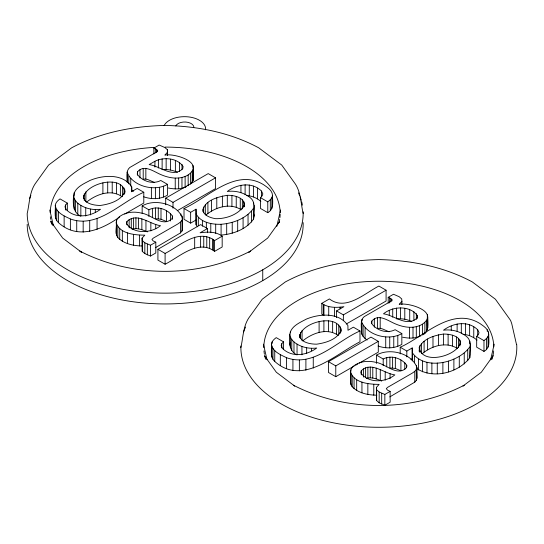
<?xml version="1.0" encoding="UTF-8"?>
<svg xmlns="http://www.w3.org/2000/svg" width="544" height="544" viewBox="0 0 544 544"><rect width="100%" height="100%" fill="white"/><g stroke="black" fill="none" stroke-linecap="round" stroke-linejoin="round"><path stroke-width="0.82" d="M83.443 195.765C83.334 203.755 94.302 205.503 100.504 205.435C109.541 204.156 120.958 200.818 124.889 191.76C121.815 173.624 84.062 183.845 83.443 198.261M244.365 206.659C245.929 197.69 234.076 195.017 227.304 195.323C218.26 196.792 203.538 200.396 202.919 211.494M299.635 334.499C299.526 342.489 310.502 344.236 316.696 344.168C325.734 342.89 337.151 339.551 341.081 330.494C338.096 312.222 298.928 322.68 299.635 337.824M460.618 341.856C458.721 355.701 422.382 365.792 419.111 347.738C423.042 338.674 434.459 335.335 443.496 334.057C449.902 333.928 461.203 335.947 460.618 344.352M153.857 153.932L153.857 148.111L159.161 145.051L164.825 147.492L167.368 149.716L167.579 152.116L164.866 155.115C174.454 153.014 205.435 162.493 188.163 174.964C180.01 179.846 169.837 178.378 161.473 174.848C154.319 172.094 144.248 163.73 137.462 171.87L137.265 174.25C142.324 181.363 152.823 184.688 160.8 180.492L167.498 184.362L167.498 195.167C160.296 199.424 151.518 199.526 143.745 196.819M142.161 213.404L142.161 205.918L148.859 209.787C156.835 205.591 167.334 208.916 172.394 216.029L172.196 218.409C162.908 228.052 151.463 214.424 141.352 213.085C133.831 211.269 125.331 211.97 119.129 216.954C117.456 218.416 116.198 220.422 116.232 222.707C116.953 227.555 114.621 233.315 117.837 237.572C124.127 244.018 133.797 245.908 142.494 245.976M388.198 303.144L388.198 297.323L393.502 294.263L399.167 296.704L401.71 298.928L401.921 301.328L399.208 304.327C408.796 302.226 439.776 311.705 422.504 324.176C414.351 329.059 404.178 327.59 395.821 324.061C388.661 321.307 378.597 312.943 371.804 321.082L371.606 323.462C376.666 330.575 387.165 333.9 395.141 329.705L401.839 333.574L401.839 344.379C394.638 348.636 385.866 348.738 378.087 346.032M376.502 363.446L376.502 355.13L383.2 358.999C391.177 354.804 401.676 358.129 406.735 365.242L406.538 367.622C397.256 377.264 385.812 363.637 375.693 362.304C368.172 360.482 359.679 361.182 353.478 366.166C351.798 367.628 350.54 369.634 350.574 371.919C351.295 376.768 348.969 382.527 352.179 386.784C358.469 393.23 368.138 395.121 376.836 395.189M240.836 347.63C243.154 337.844 243.059 326.522 248.792 317.961L262.242 299.214L285.314 281.948C314.051 266.546 346.446 260.304 378.821 259.583C411.196 260.304 443.584 266.546 472.321 281.948L495.4 299.214L508.844 317.961L510.612 320.484L511.72 323.571L516.406 344.134M116.232 233.512L116.498 220.646M190.522 173.325L190.522 184.13L193.161 180.438L193.426 167.572M422.504 324.176L422.504 334.982C429.767 331.82 427.706 323.02 427.768 316.785M126.942 221.49L126.521 223.7C133.838 234.246 151.123 233.444 160.507 225.678C149.682 224.291 137.061 211.895 126.942 221.49L126.942 224.815M361.284 370.702L360.862 372.912C368.179 383.459 385.465 382.656 394.849 374.891C384.023 373.504 371.402 361.107 361.284 370.702L361.284 374.857M417.479 315.792L417.058 318.002C406.939 327.597 394.318 315.2 383.493 313.813C392.877 306.048 410.162 305.245 417.479 315.792L417.479 318.288M73.63 195.534C73.882 199.94 77.221 203.293 80.845 205.387L80.845 216.199C72.726 212.595 72.862 203.034 73.63 195.534C74.759 187.401 83.735 183.852 90.114 180.384C103.21 174.916 122.964 173.393 131.709 186.803L131.784 191.549L137.17 188.442L143.793 192.263L143.793 203.068L124.732 214.071M253.592 208.196C246.48 218.532 233.206 223.305 221.088 224.284L221.088 235.09C233.206 234.11 246.48 229.337 253.592 219.001C252.334 211.888 257.013 202.728 250.016 197.486C243.637 192.474 235.3 190.386 227.29 191.474C237.191 184.056 252.008 181.662 261.501 191.053L262.834 193.895L262.249 195.731L260.481 197.649L260.481 208.454L267.777 212.67C274.292 209.304 272.456 201.423 272.517 195.466C272.381 190.291 267.39 187.408 263.67 184.749C235.368 167.382 207.835 197.968 184.015 208.495L184.015 219.3L190.638 223.122L196.017 220.014L196.017 209.209L190.638 212.316L184.015 208.495M253.592 219.001L254.177 216.029L254.177 205.224M289.823 334.268C290.081 338.674 293.413 342.026 297.044 344.128L297.044 354.933C288.918 351.329 289.061 341.768 289.823 334.268C290.952 326.135 299.934 322.585 306.313 319.117C319.403 313.65 339.164 312.127 347.902 325.536L347.983 330.283L353.362 327.175L359.985 330.997L359.985 341.802C335.594 354.117 302.437 386.519 274.747 361.434C269.647 357.054 271.939 349.819 271.483 344.026C271.85 341.204 274.047 339.225 276.223 337.627L283.519 341.843L283.519 349.323M289.823 345.073L290.265 342.849M416.262 368.234C432.752 379.447 458.116 373.096 469.785 357.734C468.527 350.622 473.205 341.462 466.208 336.219C459.83 331.208 451.5 329.127 443.489 330.208C453.383 322.789 468.2 320.396 477.693 329.786L479.026 332.629L478.441 334.465L476.673 336.382L476.673 347.188L483.976 351.404C490.491 348.044 488.648 340.156 488.709 334.2C488.573 329.025 483.582 326.142 479.862 323.483C451.561 306.116 424.028 336.702 400.207 347.228L400.207 353.879M469.785 357.734L470.37 354.763L470.37 343.958M276.814 226.399L280.554 209.984M490.64 359.727L494.197 344.134M119.605 217.036C101.415 229.915 77.54 240.013 58.555 222.7C53.455 218.321 55.74 211.086 55.291 205.292C55.651 202.47 57.854 200.491 60.024 198.893L67.327 203.109L67.327 210.589M55.291 216.097L55.706 214.649M127.085 182.056C127.14 176.582 125.338 169.021 131.757 166.348L156.373 152.143L157.706 150.838L156.448 149.335L153.857 148.111M127.276 182.213L127.663 180.873M155.462 247.69L180.438 232.934L181.995 231.023L181.995 220.218L182.573 218.198C177.351 203.939 155.013 198.322 142.161 205.918M181.995 231.023L182.573 229.004L182.573 218.198M271.891 208.454L271.891 197.642L272.517 195.466M367.132 340.048C364.358 338.259 361.706 335.546 361.427 332.098C361.665 326.427 359.373 318.396 366.098 315.561L390.714 301.356L392.047 300.05L390.796 298.547L388.198 297.323M389.803 396.902L414.78 382.146L416.337 380.236L416.337 369.43L416.915 367.411C411.692 353.151 389.354 347.534 376.502 355.13M416.337 380.236L416.915 378.216L416.915 367.411M488.09 347.188L488.09 336.382L488.709 334.2M67.327 203.109L65.559 205.027L64.974 206.863L66.307 209.705C75.8 219.096 90.617 216.702 100.511 209.284C93.724 210.154 86.754 208.903 80.845 205.387M283.519 341.843L281.751 343.76L281.166 345.596L282.499 348.446C291.992 357.83 306.809 355.436 316.71 348.017C309.924 348.888 302.947 347.636 297.044 344.128M490.817 359.829L493.136 355.762L481.318 372.239L463.175 385.886M244.365 204.993C238.959 214.533 226.188 218.94 215.587 218.688C210.467 217.831 202.674 215.424 202.919 209.005M400.207 347.228L406.83 351.05L412.216 347.942L412.291 352.689C424.986 371.022 458.442 362.957 469.785 346.929M277.732 224.135L279.5 221.612L267.675 238.088L248.866 252.239L250.553 251.07C198.213 278.086 132.144 278.086 79.812 251.07L81.491 252.239L62.682 238.088L50.864 221.612L53.183 225.678M267.777 212.67L267.777 201.865L270.314 199.777L271.891 197.642M483.976 351.404L483.976 340.598L486.506 338.511L488.09 336.382M116.232 222.707C119.619 233.9 134.885 235.083 144.792 235.171L142.079 238.163L142.29 251.369L144.833 253.599L150.498 256.04L155.802 252.974L155.802 242.168L153.204 240.951L151.953 239.442L153.286 238.136L177.902 223.931L180.438 222.129L181.995 220.218M350.574 371.919C353.96 383.112 369.226 384.295 379.134 384.384L376.421 387.376L376.632 400.581L379.175 402.812L384.839 405.253L390.143 402.186L390.143 391.381L387.552 390.164L386.294 388.654L387.627 387.348L412.243 373.143L414.78 371.341L416.337 369.43M205.972 215.036C215.37 207.06 230.275 202.545 241.312 209.821M422.164 353.77C431.562 345.794 446.468 341.278 457.504 348.554M86.496 202.171C96.002 194.405 110.976 188.7 122.012 196.69M302.695 340.904C312.195 333.139 327.168 327.44 338.205 335.424M463.066 386.002L464.188 385.22C411.856 412.236 345.787 412.236 293.447 385.22L294.569 386.002M154.931 161.262L149.151 164.601C159.977 165.988 172.598 178.384 182.716 168.79L183.138 166.58C177.548 157.984 163.669 156.747 154.931 161.262L154.931 167.083M143.793 192.263C120.911 201.96 97.845 228.902 70.387 218.987C64.491 216.084 56.052 212.813 55.291 205.292M165.702 204.802L165.702 198.152L208.223 173.604L215.526 177.82L215.526 188.625L177.405 210.637M165.702 198.152L173.006 202.368L215.526 177.82M142.079 238.163L142.29 240.564L144.833 242.794L150.498 245.235L155.802 242.168M207.454 228.562L200.076 232.818C207.448 231.717 215.948 231.465 222.176 236.184L222.176 246.99L214.594 251.362C198.111 238.789 179.18 257.183 165.097 264.234L157.916 260.093L157.916 249.288L200.634 224.618L207.454 228.562L207.454 232.716M157.916 249.288L165.097 253.429C179.18 246.378 198.111 227.977 214.594 240.557L214.594 251.362M214.594 240.557L222.176 236.184M321.824 303.314L323.299 304.348L323.299 315.153L321.824 314.119L321.824 303.314L329.406 298.935C345.889 311.515 364.82 293.114 378.903 286.062L386.084 290.21L386.084 301.016L346.263 324.006M336.546 317.587L336.546 310.937L343.924 306.673C337.056 307.741 329.501 307.911 323.299 304.348M336.546 310.937L343.366 314.874L386.084 290.21M359.985 330.997C337.103 340.694 314.038 367.635 286.579 357.721C280.684 354.817 272.245 351.546 271.483 344.026M354.103 366.112L335.777 376.693L328.474 372.477L328.474 361.672L370.994 337.124L378.298 341.34L378.298 352.145L359.237 363.147M328.474 361.672L335.777 365.888L378.298 341.34M355.572 365.269L357.768 363.997M410.87 359.53L412.216 358.748L412.216 347.942M376.421 387.376L376.632 389.776L379.175 392.006L384.839 394.448L390.143 391.381M168.307 188C174.379 189.258 181.023 189.536 186.646 186.51M402.648 337.212C408.721 338.47 415.364 338.749 420.988 335.723M127.085 172.081C132.308 186.34 154.646 191.957 167.498 184.362M361.427 321.293C366.649 335.553 388.987 341.17 401.839 333.574M132.029 229.18C137.244 227.569 142.61 229.786 147.349 231.887M366.37 378.393C371.586 376.781 376.958 378.998 381.691 381.099M177.46 172.292C172.72 170.068 167.341 169.164 162.126 169.646L162.126 158.834M411.808 321.504C407.062 319.28 401.683 318.376 396.467 318.859L396.467 308.047M154.652 182.594L148.594 179.874L145.846 179.071L143.208 179.16L143.208 168.354M389.001 331.806L382.935 329.086L380.195 328.284L377.55 328.372L377.55 317.567M166.573 210.759L166.573 221.564L161.004 219.225L155.564 218.708L155.564 207.903M400.914 359.972L400.914 370.777L395.345 368.438L389.905 367.921L389.905 357.116M196.017 209.209L196.098 213.955C200.852 222.666 212.004 224.55 221.088 224.284M246.786 195.609C251.954 195.792 256.938 198.03 260.841 201.362M462.978 334.342C468.146 334.526 473.13 336.763 477.034 340.095M260.481 197.649L267.777 201.865M476.673 336.382L483.976 340.598M131.43 189.863L133.47 191.318M294.46 385.886L276.325 372.239L264.5 355.762M196.017 220.014L196.098 224.76L197.431 226.814M263.446 344.134L267.002 359.727M49.803 209.984L53.36 225.583M427.768 327.59L427.332 325.509L427.332 314.704M253.762 213.921L254.177 216.029M416.915 378.216L416.507 365.289M488.709 345.005L488.383 331.969M272.299 204.789L272.517 206.271M303.164 213.479C300.846 203.694 300.941 192.372 295.208 183.811L281.758 165.07L258.686 147.798C229.949 132.396 197.554 126.16 165.179 125.44C132.804 126.16 100.416 132.396 71.679 147.798L48.6 165.07L35.156 183.811C29.424 192.372 29.512 203.694 27.2 213.479A137.979 79.662 0 0 0 166.614 293.134A137.979 79.662 0 0 0 303.13 211.827M412.216 358.748L412.243 360.332M487.247 329.752L487.247 331.418M486.506 338.511L486.506 349.316M477.693 329.786L477.693 335.6M473.763 326.822L473.763 337.634M469.819 341.149L469.819 343.645M469.628 324.856L469.628 335.662M467.738 349.989L467.738 360.794M465.474 323.721L465.474 334.526M464.236 353.138L464.236 363.943M461.312 323.415L461.312 333.39M459.952 340.116L459.952 345.93M459.286 356.374L459.286 367.18M458.565 338.497L458.565 347.636M457.13 323.945L457.13 331.425M456.45 337.001L456.45 347.813M453.886 359.108L453.886 369.92M452.431 335.186L452.431 345.991M451.248 326.067L451.248 330.222M448.419 361.128L448.419 371.94M448.113 334.206L448.113 345.012M443.496 334.057L443.496 344.862M442.884 362.433L442.884 373.238M438.58 334.744L438.58 345.556M437.281 363.018L437.281 373.823M432.983 336.457L432.983 347.262M431.888 362.943L431.888 373.748M427.611 339.055L427.611 349.86M427.502 318.845L427.502 329.65M426.979 362.284L426.979 373.089M426.537 320.763L426.537 331.568M424.871 322.538L424.871 333.343M424.102 341.312L424.102 352.124M422.545 361.026L422.545 371.831M421.518 343.516L421.518 353.491M419.852 345.658L419.852 352.308M419.472 325.659L419.472 336.471M419.186 349.71L419.186 351.376M418.594 359.183L418.594 369.988M416.344 313.582L416.344 319.403M416.303 326.686L416.303 337.491M414.78 371.341L414.78 382.146M414.508 356.109L414.508 362.76M413.889 311.651L413.889 320.79M413.005 327.25L413.005 338.055M412.291 352.689L412.291 360.998M409.72 309.747L409.72 320.552M409.578 327.352L409.578 338.164M406.83 351.05L406.83 356.871M406.735 365.242L406.735 366.908M404.797 308.421L404.797 319.233M404.804 362.692L404.804 369.342M401.921 301.328L401.921 304.654M400.486 307.884L400.486 318.696M397.8 335.451L397.8 346.256M395.345 357.632L395.345 368.438M393.768 336.641L393.768 347.446M392.727 308.91L392.727 317.227M392.612 357.143L392.612 367.948M391.843 299.35L391.843 301.009M390.796 298.547L390.796 301.872M390.062 373.742L390.062 378.726M389.742 337.144L389.742 347.949M389.654 297.956L389.654 302.947M389.28 310.474L389.28 315.459M386.73 357.687L386.73 366.833M385.73 336.96L385.73 347.766M385.2 371.851L385.2 380.168M384.839 394.448L384.839 405.253M383.2 358.999L383.2 365.65M381.684 393.319L381.684 404.124M380.195 317.478L380.195 328.284M380.29 369.662L380.29 380.474M379.175 392.006L379.175 402.812M376.632 389.776L376.632 400.581M376.203 368.077L376.203 378.882M374.32 318.879L374.32 327.189M373.776 384.384L373.776 395.196M372.79 367.22L372.79 378.032M371.804 321.082L371.804 323.578M370.267 367.01L370.267 377.815M367.873 367.193L367.873 377.998M367.846 383.622L367.846 394.427M365.616 367.778L365.616 377.754M365.092 327.787L365.092 338.592M363.494 368.764L363.494 377.08M363.106 325.604L363.106 336.41M362.005 319.274L362.005 320.94M361.835 323.415L361.835 334.22M361.944 382.044L361.944 392.85M356.674 379.61L356.674 390.422M354.062 377.849L354.062 388.654M352.179 375.972L352.179 386.784M351.016 374L351.016 384.805M350.839 369.859L350.839 371.525M343.366 314.874L343.366 320.688M341.006 328.515L341.006 331.84M340.231 326.686L340.231 333.336M340.088 307.217L340.088 308.883M338.756 324.999L338.756 334.975M336.573 323.469L336.573 334.274M335.777 365.888L335.777 376.693M334.567 307.333L334.567 316.472M332.636 321.708L332.636 332.513M328.732 306.639L328.732 315.778M328.413 320.804L328.413 331.616M323.938 304.762L323.938 315.568M323.904 320.763L323.904 331.568M319.104 321.579L319.104 332.384M313.256 357.286L313.256 368.091M311.481 348.296L311.481 350.785M306.653 347.834L306.653 353.654M305.898 359.462L305.898 370.267M302.07 330.555L302.07 340.53M301.94 346.494L301.94 354.804M300.451 332.547L300.451 338.361M299.363 360.08L299.363 370.892M293.984 342.006L293.984 352.811M292.924 359.502L292.924 370.308M291.768 339.653L291.768 350.465M290.408 331.296L290.408 332.962M290.38 337.076L290.38 347.881M286.579 357.721L286.579 368.526M281.751 343.76L281.751 347.915M280.33 354.742L280.33 365.548M274.747 350.628L274.747 361.434M272.952 348.473L272.952 359.278M272.109 341.85L272.109 343.509M271.81 346.256L271.81 357.061M270.314 199.777L270.314 210.582M262.745 269.81L262.745 280.616M261.501 191.053L261.501 196.867M257.57 188.088L257.57 198.9M253.62 202.416L253.62 204.075M253.436 186.123L253.436 196.928M251.546 211.256L251.546 222.061M249.281 184.987L249.281 195.792M248.044 214.404L248.044 225.209M245.113 184.681L245.113 194.657M244.426 203.123L244.426 206.448M243.76 201.382L243.76 207.196M243.086 217.641L243.086 228.446M242.366 199.764L242.366 208.903M240.938 185.212L240.938 192.692M240.258 198.268L240.258 209.08M237.687 220.374L237.687 231.18M236.239 196.452L236.239 207.257M232.227 222.394L232.227 233.206M231.921 195.473L231.921 206.278M227.304 195.323L227.304 206.128M226.692 223.7L226.692 234.505M222.387 196.01L222.387 206.822M216.791 197.724L216.791 208.529M215.696 224.21L215.696 233.356M213.581 239.788L213.581 250.594M212.446 239.081L212.446 249.886M211.419 200.321L211.419 211.126M210.786 223.55L210.786 232.689M209.671 237.735L209.671 248.54M207.91 202.579L207.91 213.384M206.774 236.817L206.774 247.622M206.353 222.292L206.353 228.113M205.326 204.782L205.326 214.758M203.755 236.334L203.755 247.139M203.66 206.924L203.66 212.738M202.402 220.449L202.402 226.263M200.614 236.286L200.614 247.092M198.315 217.376L198.315 225.685M196.098 213.955L196.098 224.76M194.677 237.191L194.677 247.996M193.161 169.633L193.161 180.438M192.984 165.492L192.984 167.987M192.188 171.55L192.188 182.356M190.638 212.316L190.638 223.122M188.163 174.964L188.163 185.769M185.123 176.446L185.123 187.258M182.165 216.077L182.165 218.572M182.002 164.37L182.002 169.361M181.961 177.473L181.961 188.278M180.894 213.887L180.894 215.553M180.438 222.129L180.438 232.934M179.547 162.438L179.547 171.578M178.663 178.038L178.663 188.843M175.379 160.534L175.379 171.34M175.236 178.14L175.236 188.945M173.006 202.368L173.006 208.189M172.394 216.029L172.394 219.354M170.449 159.208L170.449 170.02M170.456 213.479L170.456 220.959M167.579 152.116L167.579 155.441M167.368 149.716L167.368 155.536M166.144 158.671L166.144 169.483M165.097 253.429L165.097 264.234M163.458 186.238L163.458 197.044M161.004 208.42L161.004 219.225M159.419 187.428L159.419 198.234M158.386 159.698L158.386 168.014M158.27 207.93L158.27 218.736M157.502 150.137L157.502 151.796M156.448 149.335L156.448 152.653M155.72 224.529L155.72 228.684M155.4 187.932L155.4 198.737M155.312 148.743L155.312 152.898M152.388 208.474L152.388 217.62M151.382 187.748L151.382 198.553M150.851 222.639L150.851 230.955M150.498 245.235L150.498 256.04M148.859 209.787L148.859 216.437M147.342 244.106L147.342 254.912M145.948 220.449L145.948 231.261M145.846 168.266L145.846 179.071M144.833 242.794L144.833 253.599M142.29 240.564L142.29 251.369M141.862 218.865L141.862 229.67M139.978 169.667L139.978 177.976M139.434 235.171L139.434 245.983M138.448 218.008L138.448 228.82M137.462 171.87L137.462 175.195M135.925 217.797L135.925 228.602M133.532 217.981L133.532 228.786M133.504 234.41L133.504 245.215M131.709 186.803L131.709 191.794M131.274 218.566L131.274 228.541M130.75 178.575L130.75 186.055M129.152 219.552L129.152 227.868M128.765 176.392L128.765 183.872M127.595 232.832L127.595 243.637M127.493 174.202L127.493 181.682M124.814 189.781L124.814 193.106M124.039 187.952L124.039 194.602M122.556 186.266L122.556 196.241M122.332 230.398L122.332 241.21M120.38 184.736L120.38 195.541M119.721 228.636L119.721 239.442M117.837 226.76L117.837 237.572M116.668 224.788L116.668 235.593M116.443 182.974L116.443 193.78M112.22 182.07L112.22 192.882M107.705 182.029L107.705 192.834M102.904 182.845L102.904 193.65M97.063 218.552L97.063 229.357M95.288 209.556L95.288 212.051M90.46 209.1L90.46 214.914M89.706 220.728L89.706 231.533M85.877 191.821L85.877 201.797M85.741 207.754L85.741 216.07M84.259 193.814L84.259 200.464M83.171 221.347L83.171 232.152M77.792 203.272L77.792 214.078M76.731 220.769L76.731 231.574M75.575 200.92L75.575 211.732M74.215 192.562L74.215 195.888M74.181 198.342L74.181 209.148M70.387 218.987L70.387 229.792M65.559 205.027L65.559 210.018M64.138 216.009L64.138 226.814M58.555 211.895L58.555 222.7M56.753 209.739L56.753 220.544M55.617 207.522L55.617 218.328M29.648 198.533A137.979 79.662 0 0 1 30.852 195.269M298.459 192.862A137.979 79.662 0 0 1 299.506 195.269M300.138 196.894A137.979 79.662 0 0 1 301.226 200.178M301.682 201.831A137.979 79.662 0 0 1 302.41 205.163M280.153 214.295A114.981 66.388 0 0 1 279.942 217.593M279.732 219.246A114.981 66.388 0 0 1 279.086 222.557M51.707 224.203A114.981 66.388 0 0 1 50.918 220.905M50.633 219.246A114.981 66.388 0 0 1 50.34 216.77M50.204 212.656A114.981 66.388 0 0 1 154.346 147.39M165.179 147.091A114.981 66.388 0 0 1 280.153 212.656M303.13 222.632A137.979 79.662 0 0 1 166.614 303.94A137.979 79.662 0 0 1 27.2 224.284M164.111 125.63A21.128 12.199 0 0 1 188.102 116.858A21.128 12.199 0 0 1 205.544 129.798M175.8 125.929A9.2 5.311 0 0 1 185.885 122.04A9.2 5.311 0 0 1 193.882 127.303M516.684 344.338A137.958 79.648 0 0 1 380.263 427.271A137.958 79.648 0 0 1 240.917 345.977M243.617 331.867A137.958 79.648 0 0 1 245.582 327.019M493.66 350.921A114.981 66.388 0 0 1 492.912 355.878M492.517 357.53A114.981 66.388 0 0 1 492.055 359.169M265.588 359.169A114.981 66.388 0 0 1 264.731 355.878M264.404 354.226A114.981 66.388 0 0 1 263.976 350.921M263.833 347.63A114.981 66.388 0 0 1 378.107 281.241A114.981 66.388 0 0 1 493.796 346.807"/></g></svg>
